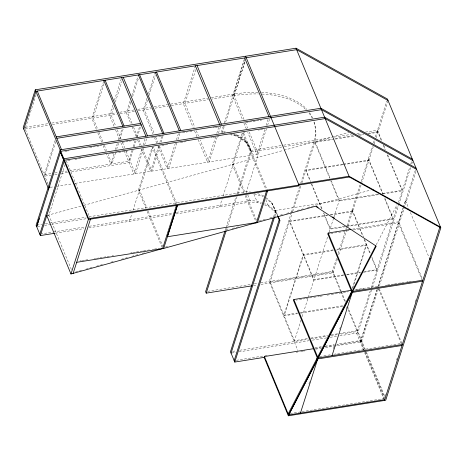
<?xml version="1.0" encoding="UTF-8"?>
<svg xmlns="http://www.w3.org/2000/svg" width="464" height="464" viewBox="0 0 464 464"><rect width="100%" height="100%" fill="white"/><g stroke="black" fill="none" stroke-linecap="round" stroke-linejoin="round"><path stroke-width="0.35" stroke-dasharray="2.32 1.74" d="M361.096 339.857L361.311 339.167M48.07 184.127L25.189 128.888L36.18 94.505M55.152 140.308L44.167 174.69L51.324 173.548M55.744 141.74L44.759 176.123L51.191 175.096M71.375 269.543L48.871 215.209L64.954 164.848M103.634 81.13L91.768 118.262L96.442 129.543M104.04 83.677L93.055 118.053L97.73 129.34M112.851 105.108L109.556 115.42L114.225 126.707M114.388 100.294L121.638 77.604M113.581 107.602L111.169 115.165L115.855 126.481M115.339 102.097L121.933 81.473M130.059 101.053L126.324 112.746L131.01 124.062M131.817 95.555L138.411 74.924M115.356 149.623L117.334 143.434M118.436 140L121.951 128.998M130.836 102.237L127.536 112.549L132.228 123.865M132.594 96.738L138.527 78.172M115.542 152.859L112.027 163.862L108.176 154.564M116.638 149.42L118.616 143.231M119.938 139.107L123.233 128.789M146.926 98.362L143.19 110.055L153.021 134.032M148.468 93.548L155.278 72.233M147.523 100.224L144.449 109.852L154.373 133.818M149.066 95.41L155.434 75.47M132.043 150.226L128.528 161.228L69.936 170.578M133.139 146.786L135.117 140.598M136.219 137.158L139.734 126.156M133.075 150.278L129.12 162.655L70.493 172.011M134.171 146.839L136.149 140.65M137.251 137.216L141.207 124.839M141.729 149.246L133.818 174L124.404 151.27M143.045 145.116L145.023 138.927M143.562 148.3L135.43 173.739L126.057 151.107M144.658 144.861L146.636 138.672M146.067 208.742L138.382 190.194L152.18 147.018L176.059 204.665M129.456 221.345L132.072 213.173M132.942 210.453L153.265 146.844L177.144 204.491M158.717 145.882L150.591 171.32L141.491 149.356M159.819 142.442L161.797 136.254M159.715 146.375L151.803 171.129L142.431 148.497M161.031 142.251L163.009 136.062M195.367 65.836L183.286 103.652L193.21 127.617M195.744 69.687L184.979 103.385L194.903 127.345M175.346 143.225L167.22 168.67L157.934 146.021M176.448 139.786L178.425 133.597M176.842 142.987L168.71 168.432L159.616 146.462M177.944 139.548L179.922 133.359M215.679 136.787L207.547 162.232L198.174 139.6M216.775 133.354L218.753 127.165M217.152 137.205L209.241 161.959L200.146 139.995M218.474 133.081L221.108 124.828M244.25 59.34L232.603 95.781L242.527 119.747M223.265 126.15L221.537 131.608A62.663 33.298 -22.5 0 1 225.492 131.979M224.269 123.059L244.528 59.624M222.146 133.081L224.547 125.57M225.637 122.16L245.12 61.155L234.129 95.538L211.99 99.07M243.989 192.85L232.186 164.36L242.33 132.629L266.203 190.275M219.594 206.961L222.239 198.685M223.12 195.924L243.177 133.151M225.202 230.347L225.864 228.282M226.084 227.592L235.996 196.585M236.872 193.83L250.746 150.423L245.763 141.189L236.002 134.525L233.247 133.968M226.473 229.75L237.04 196.678M237.922 193.923L251.355 151.89L250.746 150.423A62.663 33.298 -22.5 0 0 233.421 133.638M264.776 129.607L256.865 154.361L247.77 132.391M266.092 125.477L268.291 118.604M266.487 128.789L246.413 191.655L246.999 193.076M267.577 125.367L269.984 117.839M273.638 216.671L275.616 210.47L271.62 202.42L266.307 197.751M274.885 216.021L276.208 211.891L272.211 203.841L266.365 198.708M291.317 212.599L269.3 281.509L297.865 350.477M291.537 211.915L299.645 186.54M300.742 183.106L314.435 140.256A110.71 58.829 -22.5 0 0 313.728 120.93M269.909 282.976L291.873 214.24M292.743 211.52L301.02 185.623M301.89 182.903L315.044 141.729A111.76 59.392 -22.5 0 0 313.647 121.266M294.17 341.556L301.037 320.061M302.139 316.628L327.677 236.71M329.202 231.936L333.709 217.836M333.923 217.164L339.312 200.303L331.284 180.919M340.408 290.887L332.352 271.446L336.806 257.514M338.123 253.39L345.593 230.016M345.813 229.326L346.689 226.577M346.91 225.893L360.197 184.312M361.067 181.586L372.319 146.375M373.398 142.999L374.262 140.302M375.341 136.926L386.796 101.082M337.415 258.982L332.961 272.913L260.606 284.461M338.732 254.858L347.084 228.735M347.959 225.985L361.241 184.417M361.462 183.738L373.317 146.641M374.187 143.915L375.277 140.505M376.147 137.773L387.834 101.198M308.949 383.896L309.824 381.153M352.193 288.573L366.253 244.574L335.785 249.435M333.303 349.102L334.184 346.347M339.677 329.15L340.559 326.401M346.051 309.204L346.933 306.455M352.913 287.871L366.531 245.253L336.069 250.113M370.272 290.673L357.228 331.493L340.222 334.208M371.148 287.935L376.838 270.123L371.687 257.688M364.263 271.602L377.012 269.572L393.13 219.147L384.302 197.85M347.258 225.922L393.31 218.573L397.625 205.071M398.489 202.374L402.155 190.895L386.715 153.619M382.527 193.407L402.363 190.24L409.724 167.226M410.802 163.838L411.881 160.451M371.519 290.023L357.814 332.914L339.491 335.837M372.401 287.268L398.599 205.297M398.814 204.607L410.924 166.721M411.806 163.966L412.467 161.895M360.221 342.038L377.162 289.124M377.818 287.065L403.059 208.075M403.28 207.391L405.466 200.547L406.725 200.349M377.267 289.258L360.922 340.414L337.224 344.195M378.148 286.503L403.245 207.976M403.465 207.286L415.35 170.091M378.311 289.269L361.508 341.835L324.962 347.664M379.413 285.818L416.162 170.816M384.923 396.476L385.799 393.739M396.529 360.163L397.404 357.419M415.071 302.105L415.947 299.355M275.541 211.103L275.32 211.34L267.873 204.81L264.613 203.713M376.258 244.737L397.091 204.612M75.522 272.078L82.464 270.141M85.933 269.172L92.87 267.235M96.338 266.261L103.281 264.323M110.913 262.189L113.686 261.412M121.319 259.277L128.261 257.34M131.73 256.372L138.666 254.429M142.141 253.46L144.913 252.689M165.428 247.086L168.206 246.314M225.846 230.283L228.624 229.512M232.099 228.549L239.041 226.618M259.318 220.974L266.301 219.037M269.793 218.063L276.776 216.125M280.268 215.151L283.057 214.374M286.549 213.405L293.532 211.462M297.024 210.494L304.001 208.551M307.493 207.582L314.476 205.639M315.868 205.25L370.684 190.008M47.316 215.395L83.085 205.546M83.781 205.355L283.405 150.382M284.101 150.191L331.458 137.147M332.154 136.955L348.87 132.35M25.346 127.293L48.239 123.639M51.817 123.07L116.197 112.793M119.776 112.224L134.084 109.939M137.657 109.371L150.539 107.312M154.112 106.743L167.707 104.574M170.566 104.116L207.768 98.177M211.346 97.608L233.52 94.07A110.71 58.829 -22.5 0 1 257.903 92.342M25.189 128.888L48.819 125.118M52.397 124.543L116.679 114.283M120.124 113.732L134.653 111.418M138.214 110.85L151.508 108.727M155.04 108.164L168.455 106.018M171.28 105.572L208.435 99.638M64.734 151.461L66.862 151.125M67.576 151.009L68.997 150.783M89.593 147.494L92.435 147.042M93.142 146.931L95.984 146.473M96.692 146.363L99.534 145.911M100.247 145.795L101.662 145.568M122.264 142.28L125.1 141.827M125.814 141.717L128.656 141.259M129.363 141.149L132.205 140.696M132.913 140.58L134.334 140.354M151.392 137.634L154.234 137.176M154.947 137.066L157.795 136.607M158.508 136.497L161.356 136.039M162.069 135.929L163.49 135.703M182.532 132.663L185.38 132.205M186.087 132.095L188.935 131.643M189.643 131.527L192.49 131.074M213.109 127.78L214.53 127.554M215.244 127.443L218.086 126.985M218.799 126.875L221.641 126.417M223.781 126.08L225.202 125.848M245.862 122.554L248.71 122.102M249.423 121.986L252.271 121.533M252.984 121.417L255.832 120.965M256.546 120.849L259.393 120.396M260.107 120.28L261.534 120.054M67.703 160.503L70.569 160.045M74.861 159.361L77.726 158.903M78.439 158.787L81.304 158.328M109.226 153.874L110.658 153.648M111.372 153.532L114.237 153.074L110.745 164.065L106.621 154.106M114.95 152.958L117.815 152.505M118.535 152.389L121.394 151.931M122.113 151.815L124.978 151.363M125.692 151.247L128.557 150.788M161.814 145.481L164.668 145.023M165.381 144.913L168.229 144.455M180.339 142.523L183.193 142.071M183.901 141.955L186.754 141.503M210.981 137.634L212.402 137.408M213.115 137.292L215.963 136.839M216.676 136.723L219.53 136.271M243.397 132.46L244.812 132.234M258.239 130.088L259.649 129.868M260.356 129.752L263.181 129.299M54.903 172.979L58.481 172.405M61.347 171.947L67.071 171.036M54.764 174.522L58.342 173.954M61.202 173.495L67.634 172.469M250.746 150.423L282.947 145.284M283.666 145.168L331.424 137.547M334.26 137.095L351.248 134.38M356.909 133.475L361.154 132.803M365.406 132.124L377.493 130.193L381.965 140.981M245.763 141.189L246.372 142.657A66.172 35.165 -22.5 0 1 251.355 151.89L283.556 146.752M284.275 146.636L332.05 139.014M334.886 138.562L353.307 135.621M358.266 134.827L363.933 133.922M367.476 133.359L378.102 131.66M353.806 136.167L314.836 142.384L329.724 178.327M359.472 135.262L363.724 134.583M368.683 133.789L377.893 132.321M50.17 187.352L53.743 186.777M56.602 186.325L72.332 183.814M75.191 183.355L258.39 154.118L249.017 131.486M232.186 164.36L233.259 164.192L245.085 192.734M138.382 190.194L139.467 190.02L146.879 207.907M342.832 164.181L305.991 170.062L310.677 181.378M343.54 164.07L369.048 159.999M342.652 164.755L305.811 170.636L310.242 181.349M343.36 164.645L368.863 160.573M47.467 215.435L48.871 215.209M36.807 225.11L41.812 224.309M45.391 223.741L48.969 223.167M49.683 223.056L86.165 217.233M89.03 216.775L246.413 191.655L250.415 191.963M37.393 226.531L40.96 225.962M44.532 225.388L50.953 224.367M51.672 224.251L86.652 218.666M40.501 234.03L52.664 232.093M53.377 231.977L84.854 226.954M89.146 226.27L172.846 212.906M176.424 212.338L250.108 200.576L256.783 201.086L261.354 202.617M55.338 233.177L83.845 228.63M88.833 227.83L173.095 214.385M175.955 213.927L250.693 201.997L257.375 202.507L261.29 203.818M377.568 194.196L275.616 210.47L277.762 215.638M378.775 194.631L339.103 200.964L330.826 180.995M383.026 193.952L402.155 190.895M289.698 221.055L327.248 215.064M330.078 214.612L352.75 210.992M327.775 215.505L289.519 221.612L313.78 280.192L344.247 275.326M330.612 215.052L352.57 211.549M79.941 260.977L81.368 260.745M82.087 260.635L84.953 260.176M85.666 260.06L87.812 259.718M94.256 258.692L95.688 258.46M96.402 258.349L99.267 257.891M99.98 257.775L102.846 257.317M103.559 257.207L106.424 256.749M107.143 256.633L109.289 256.29M112.155 255.832L113.581 255.606M130.767 252.863L132.194 252.636M132.913 252.52L135.772 252.062M136.491 251.952L139.357 251.494M140.07 251.378L142.935 250.92M143.649 250.809L146.514 250.351M147.227 250.235L149.373 249.893M152.238 249.435L153.671 249.209M154.384 249.093L157.25 248.634M157.969 248.524L160.828 248.066M344.427 226.374L330.258 228.636L323.64 212.663M345.657 226.728L330.072 229.21L323.275 212.808M346.364 226.612L393.13 219.147M352.385 229.152L398.686 221.763L422.565 279.409M327.839 234.03L329.974 233.688M330.687 233.578L350.633 230.393M353.481 229.941L398.361 222.778L422.107 280.094M332.955 249.887L303.195 254.637L283.864 315.137L297.325 312.985M333.233 250.566L303.479 255.316L284.142 315.81L297.604 313.664M207.756 291.328L251.407 284.362M254.272 283.904L257.851 283.336M260.71 282.878L332.352 271.446M333.239 272.043L270.187 282.112L294.449 340.686L307.91 338.54M253.448 285.604L257.027 285.035M343.714 274.885L313.96 279.635L289.571 220.76M346.55 274.433L360.719 272.171M347.078 274.874L359.832 272.838M363.376 272.275L376.838 270.123M355.308 289.704L378.137 286.062L378.966 288.057M356.027 290.029L357.454 289.803M358.173 289.687L361.033 289.229M361.746 289.118L363.898 288.77M385.358 285.348L386.79 285.116M387.504 285.006L390.369 284.548M391.082 284.432L393.948 283.98M394.661 283.864L397.52 283.405M398.24 283.289L401.099 282.837M401.812 282.721L403.964 282.379M406.824 281.921L408.256 281.694M408.97 281.578L411.829 281.12M296.102 300.109L297.389 299.906M299.326 299.593L305.034 298.683M305.747 298.572L319.307 296.403M320.021 296.293L322.874 295.835M327.155 295.15L348.563 291.734M300.162 312.533L342.67 305.747M300.44 313.212L342.948 306.426M310.747 338.088L327.746 335.373M331.29 334.805L338.372 333.674M339.085 333.564L357.506 330.623M232.626 351.376L236.199 350.807M239.772 350.239L308.34 339.294M311.176 338.842L327.468 336.238M331.012 335.675L337.386 334.66M231.78 353.029L236.06 352.344M238.914 351.886L308.856 340.727M312.376 340.164L326.65 337.885M330.217 337.316L336.638 336.29M236.321 360.302L264.231 355.847M264.95 355.731L267.096 355.389M315.044 347.733L322.196 346.596M325.061 346.138L334.364 344.653M315.108 348.447L322.196 347.316M325.032 346.863L335.669 345.164M336.377 345.054L361.787 340.965M296.31 352.24L297.743 352.014M300.666 351.544L302.806 351.202M303.526 351.091L304.952 350.859M315.671 349.148L321.39 348.238M319.835 356.474L330.855 354.711M333.674 354.264L401.169 343.493M290.244 413.54L299.97 411.991M302.11 411.649L384.267 398.535M224.982 132.304L221.537 131.608L221.943 132.588M229.738 134.606L236.611 135.993L246.372 142.657L251.355 151.89M257.653 193.697L264.178 195.883M254.33 193.801L263.465 196.869M264.55 204.914L268.465 206.231L275.906 212.761L277.443 215.859M246.372 142.657C242.765 138.962 238.032 136.596 233.143 135.088A66.172 35.165 -22.5 0 0 231.101 134.525M275.32 211.34L277.472 215.673M383.89 145.644L385.549 149.634M387.753 154.959L402.363 190.24M377.284 130.848L381.478 140.975M383.131 144.965L385.062 149.628M405.466 200.547L408.761 208.498M410.408 212.471L429.345 258.193M368.439 158.526L383.107 193.946M384.766 197.937L393.31 218.573M368.254 159.1L382.649 193.853M352.141 209.525L363.503 236.953M364.605 239.615L370.4 253.593M371.774 256.923L377.012 269.572M351.961 210.082L362.697 235.985M364.066 239.291L370.057 253.762M379.245 288.724L401.882 343.377M378.647 289.066L401.29 343.737M315.044 141.729L330.182 178.263M331.806 200.819L332.125 201.596M311.785 184.04L322.26 209.334M311.356 184.022L321.888 209.461M332.63 270.576L341.173 291.201M341.446 291.862L345.552 301.768M347.472 306.402L365.354 349.578M366.456 352.228L384.569 395.96M340.68 291.554L345.094 302.203M348.128 309.523L365.354 351.109M365.626 351.77L385.114 398.814M360.516 341.197L364.663 351.202M364.936 351.869L383.989 397.868M356.526 333.117L363.55 350.001M364.652 352.657L384.453 400.455M244.052 119.503L233.52 94.07L234.146 95.538A111.76 59.392 -22.5 0 1 258.384 93.937M245.433 122.832L247.637 128.157M243.907 123.076L246.39 129.067M243.675 133.122L267.276 190.107M271.62 202.42L275.906 212.761M265.802 199.804L268.465 206.231M236.002 134.525L236.611 135.993M253.936 194.207L257.375 202.507M247.776 194.95L250.693 201.997M246.187 195.39L256.36 219.959M245.085 195.501L255.792 221.345M196.284 130.674L198.488 135.998M194.59 130.947L197.067 136.938M155.753 137.147L157.957 142.471M133.603 127.194L137.466 136.515M138.846 139.844L141.323 145.835M132.118 126.724L136.254 136.706M137.628 140.035L139.838 145.36M117.23 129.81L121.092 139.13M122.473 142.454L124.677 147.784M115.606 130.024L119.451 139.322M120.826 142.639L123.302 148.613M148.254 211.219L163.073 246.999M147.163 211.393L162.261 247.84M98.826 131.996L102.95 141.955M104.325 145.273L106.529 150.585M97.817 132.866L101.668 142.158M103.043 145.476L105.519 151.45M66.271 160.73L89.871 217.715M154.384 137.361L156.844 143.359M261.951 94.064A111.76 59.392 -22.5 0 1 305.811 109.603M309.03 113.193A111.76 59.392 -22.5 0 1 312.284 118.256M261.487 92.452A110.71 58.829 -22.5 0 1 288.631 97.608L296.676 101.367A110.71 58.829 -22.5 0 1 306.953 109.463M309.511 112.648A110.71 58.829 -22.5 0 1 312.51 117.844"/><path stroke-width="0.7" d="M36.72 226.507L39.202 218.695M313.687 348.673L264.41 356.538L264.144 357.373L288.341 415.796L385.712 400.258L440.8 227.865L387.446 99.052L296.015 48.204L35.287 89.819L23.2 127.635L48.662 189.103M23.809 129.108L35.896 91.286L296.624 49.671L388.055 100.526M36.679 226.641L60.749 151.287L321.477 109.672L412.908 160.521M49.457 187.462L49.892 186.087M39.788 234.146L63.852 158.787L324.585 117.172L416.011 168.02M54.63 233.293L40.374 235.567L64.444 160.208L325.171 118.593L416.602 169.441M176.378 205.442L162.586 248.611L70.969 273.969L88.641 218.631L35.287 89.819M73.068 273.632L90.468 219.153M177.439 205.274L167.382 236.744L256.47 222.523M76.682 262.322L163.67 248.443L177.463 205.268M224.982 231.037L205.61 291.67L206.219 293.144L252.016 285.836M206.219 293.144L226.032 231.13M256.389 222.784L266.527 191.052M267.6 190.884L257.456 222.61L255.333 222.952M273.197 218.051L230.48 351.718L234.767 362.065L264.144 357.373M231.066 353.139L274.444 217.401M234.175 360.644L279.316 219.391L277.779 216.294M234.767 362.065L279.902 220.812L278.017 216.265M351.735 290.273L293.84 299.512L293.521 300.521L317.718 358.945L288.341 415.796M350.958 229.384L328.164 233.021L327.839 234.03L352.037 292.453L318.043 357.935L300.423 413.076M316.39 360.598L317.266 357.854L288.156 413.876M350.888 294.072L351.77 291.317L352.228 292.424L332.004 355.708M328.164 233.021L352.362 291.444L352.037 292.453L422.565 281.196M384.453 400.455L439.785 227.302L439.466 226.525M351.77 291.317L317.77 356.804L318.229 357.906M375.602 246.007L352.449 290.597L352.768 291.375M384.72 399.62L288.608 414.961L376.252 246.146L315.497 206.225L163.67 248.443M56.248 136.874L140.609 123.407M56.84 138.301L141.207 124.839M298.642 184.283L349.05 176.239L440.481 227.087M88.641 218.631L349.369 177.016L440.8 227.865M429.664 258.97L430.923 258.767M352.362 291.444L422.884 280.186M402.34 344.485L318.043 357.935L293.84 299.512M317.718 358.945L402.015 345.489M412.316 159.1L320.891 108.251L60.158 149.866L36.088 225.226L40.374 235.567M316.378 206.236L318.182 207.42M332.618 216.908L334.422 218.097M277.75 216.479L279.902 220.812M60.471 152.146L63.591 159.645M372.766 189.428L373.091 190.205M296.015 48.204L349.369 177.016M361.096 273.94L361.415 274.717M245.607 56.248L298.961 185.061L298.688 185.919L88.369 219.489L60.459 152.117M244.69 57.965L268.952 116.539M197.067 65.563L221.328 124.143M195.367 65.836L219.634 124.41M156.536 72.03L180.798 130.61M264.41 356.538L288.608 414.961M139.623 74.733L163.891 133.307M138.411 74.924L162.673 133.504M123.25 77.343L147.517 135.923M121.638 77.604L145.905 136.178M105.137 80.237L124.114 126.04M103.855 80.44L122.827 126.243M37.277 91.066L61.538 149.646M46.765 215.545L70.969 273.969M155.278 72.233L179.301 130.848"/></g></svg>
